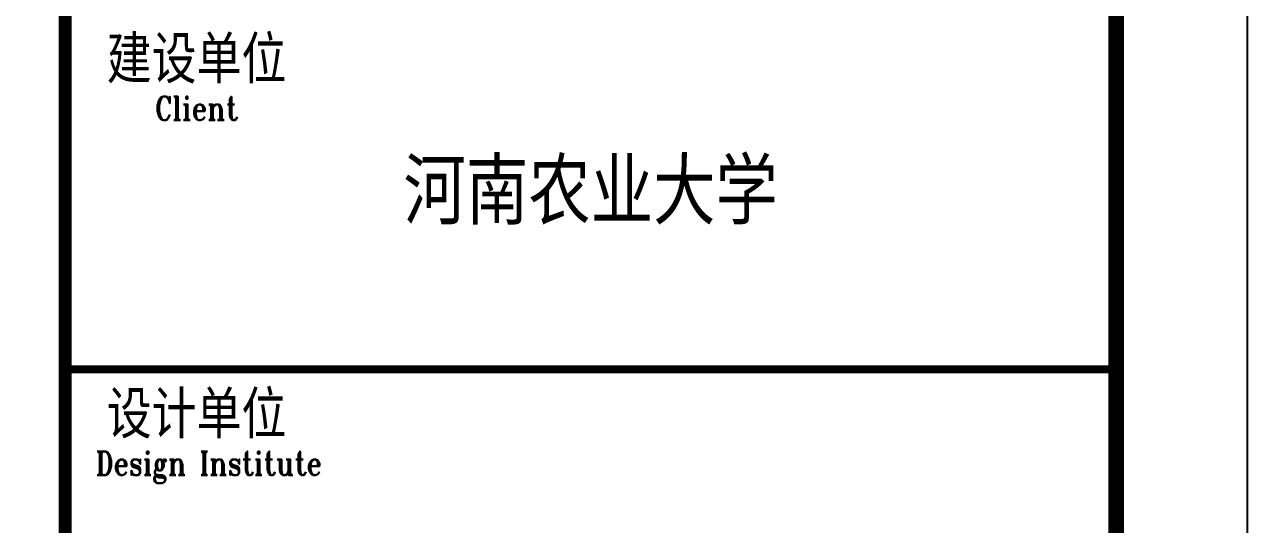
# Model space of a CAD drawing. Extents: x -345393 to -54719, y 203828 to 476815.
# Drawn here: x -186503 to -177193, y 448058 to 451862 of the extents above; entities that cross this region are included whole.
import ezdxf
from ezdxf.enums import TextEntityAlignment as Align

# ---------------------------------------------------------------- set-up
doc = ezdxf.new("R2010")
doc.units = 0
doc.header["$LTSCALE"] = 1000
doc.header["$MEASUREMENT"] = 0
doc.layers.get('0').update_dxf_attribs({"color": 252, "linetype": 'CONTINUOUS'})
doc.layers.get('Defpoints').update_dxf_attribs({"color": 252, "linetype": 'CONTINUOUS'})
doc.layers.add('图框', color=252, linetype='CONTINUOUS')
doc.styles.add('TKZ1_tjhts.shx', font='tjromant.shx', dxfattribs={"bigfont": 'tjhts.shx'})
doc.styles.add('TKZ2_tjkts.shx', font='tjromant.shx', dxfattribs={"bigfont": 'tjkts.shx'})

# ---------------------------------------------------------------- blocks, each defined once
blk = doc.blocks.new('TJAD_TK_A1')
at = {"layer": '图框'}
blk.add_line((500.379, 356.449), (500.379, 950.449), dxfattribs=at)

msp = doc.modelspace()

# ---------------------------------------------------------------- linework, layer by layer
at = {"const_width": 100}
msp.add_lwpolyline([(-186192.68459, 469239.01057), (-186192.68459, 411839.01079)], dxfattribs=at)
at = {"layer": 'Defpoints'}
msp.add_lwpolyline([(-258792.68459, 469239.01057), (-186192.68459, 469239.01057), (-186192.68459, 411839.01057), (-258792.68459, 411839.01057)], close=True, dxfattribs=at)
msp.add_lwpolyline([(-258792.68459, 469239.01057), (-186192.68459, 469239.01057), (-186192.68459, 411839.01057), (-258792.68459, 411839.01057)], close=True, dxfattribs=at)
at = {"layer": '图框'}
msp.add_line((-177192.68459, 410839.01057), (-177192.68459, 470239.01057), dxfattribs=at)
at = {"layer": '图框', "const_width": 120}
msp.add_lwpolyline([(-178192.68459, 469239.01057), (-258792.68459, 469239.01057), (-258792.68459, 411839.01057), (-178192.68459, 411839.01057)], close=True, dxfattribs=at)
at = {"layer": '图框', "const_width": 60}
msp.add_lwpolyline([(-186192.68459, 449239.01057), (-178192.68459, 449239.01057)], dxfattribs=at)

# ---------------------------------------------------------------- block references
at = {"layer": '图框', "xscale": 100, "yscale": 100, "zscale": 100}
msp.add_blockref('TJAD_TK_A1', (-227230.60052, 375194.08987), dxfattribs=at)

# ---------------------------------------------------------------- texts
at = {"style": 'TKZ2_tjkts.shx'}
for s, p in [('建设单位', (-185192.68459, 451593.76301)), ('设计单位', (-185192.68459, 448893.76301))]:
    msp.add_text(s, height=360, dxfattribs=at).set_placement(p, align=Align.MIDDLE_CENTER)
at = {"style": 'TKZ2_tjkts.shx', "width": 0.8}
for s, p in [('Client', (-185192.68459, 451223.78864)), ('Design Institute', (-185099.52369, 448523.78864))]:
    msp.add_text(s, height=180, dxfattribs=at).set_placement(p, align=Align.MIDDLE_CENTER)
at = {"layer": '图框', "style": 'TKZ1_tjhts.shx'}
msp.add_text('河南农业大学', height=500, dxfattribs=at).set_placement((-182192.68459, 450589.01057), align=Align.MIDDLE_CENTER)

doc.saveas('drawing.dxf')
